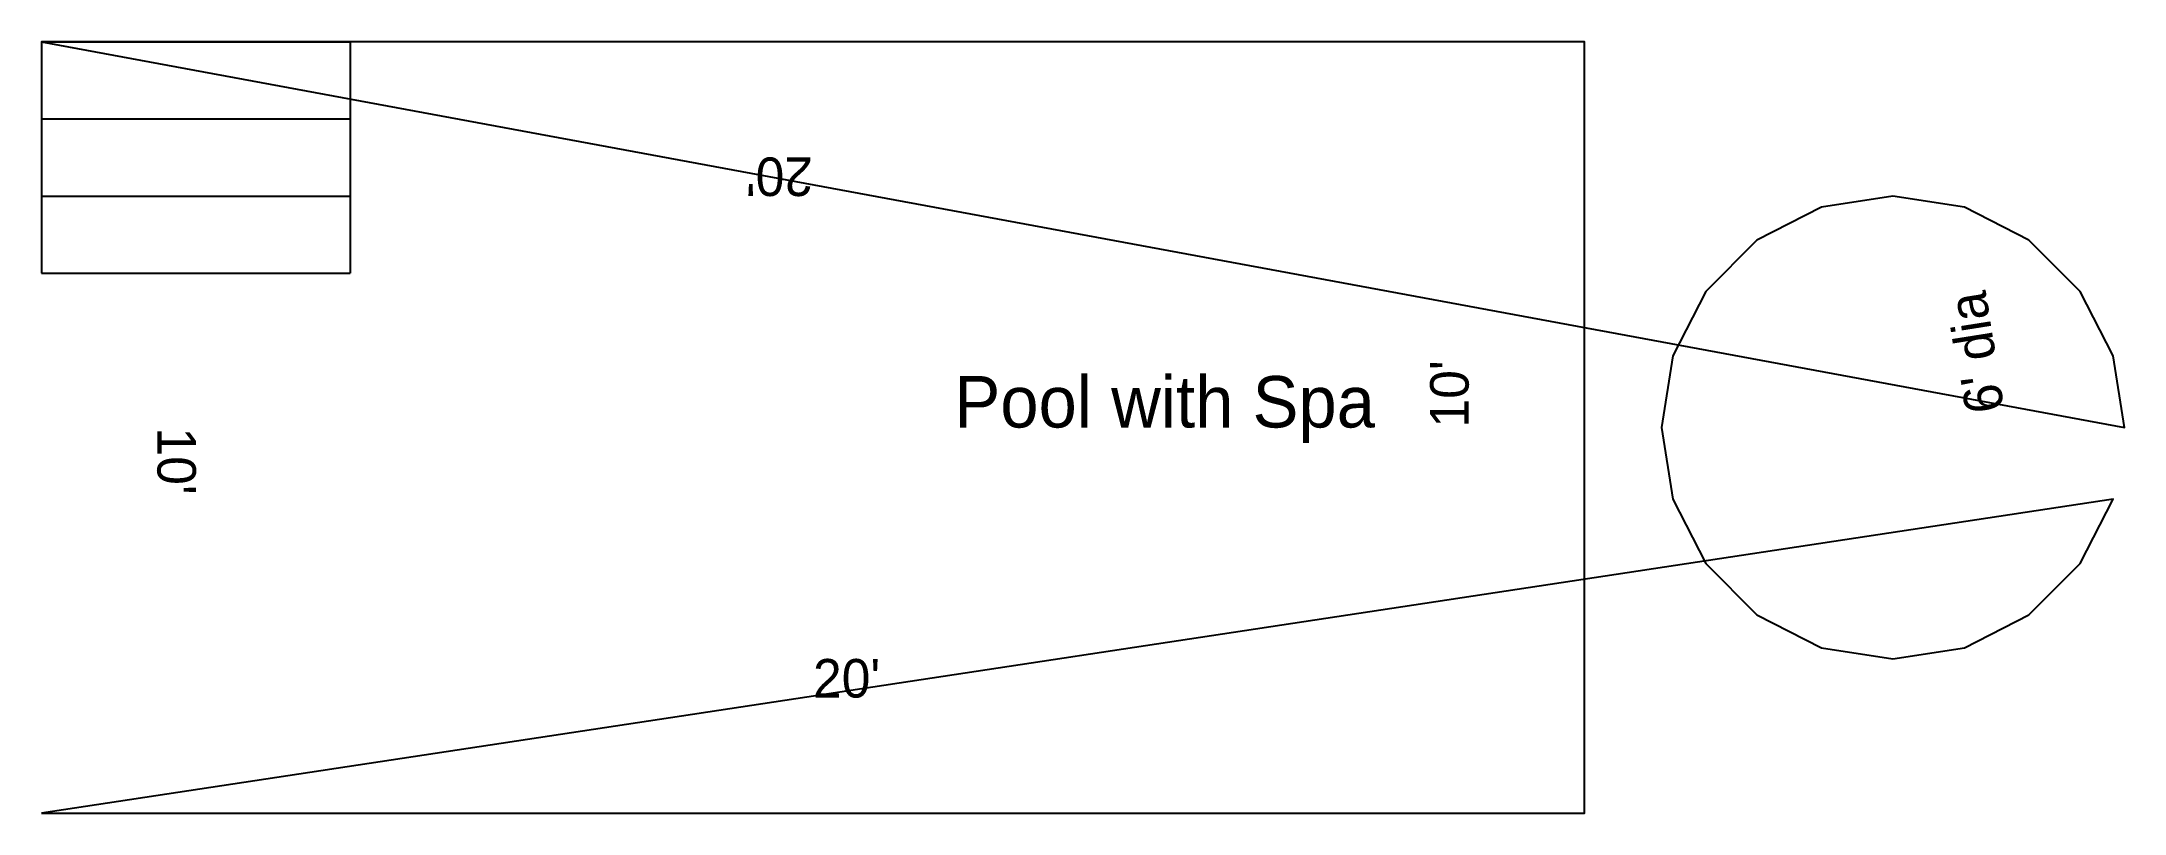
# Model space of a CAD drawing. Header units: metres. Extents: x 0 to 324, y 0 to 120.
import ezdxf

# ---------------------------------------------------------------- set-up
doc = ezdxf.new("R2010")
doc.units = ezdxf.units.M
for name, color, linetype in [('POOL_DIMENSIONS', 7, 'Continuous'), ('POOL_OUTLINE', 7, 'Continuous'), ('POOL_STAIRS', 7, 'Continuous'), ('POOL_TEXT', 7, 'Continuous')]:
    doc.layers.add(name, color=color, linetype=linetype)

msp = doc.modelspace()

# ---------------------------------------------------------------- linework, layer by layer
at = {"layer": 'POOL_OUTLINE'}
msp.add_lwpolyline([(0, 0), (240, 0), (240, 120), (0, 120), (324, 60), (322.24, 71.12), (317.12, 81.16), (309.16, 89.12), (299.12, 94.24), (288, 96), (276.88, 94.24), (266.84, 89.12), (258.88, 81.16), (253.76, 71.12), (252, 60), (253.76, 48.88), (258.88, 38.84), (266.84, 30.88), (276.88, 25.76), (288, 24), (299.12, 25.76), (309.16, 30.88), (317.12, 38.84), (322.24, 48.88)], close=True, dxfattribs=at)
at = {"layer": 'POOL_STAIRS'}
for p, q in [((0, 120), (48, 120)), ((0, 120), (0, 84)), ((48, 120), (48, 84)), ((0, 108), (48, 108)), ((0, 96), (48, 96)), ((0, 84), (48, 84))]:
    msp.add_line(p, q, dxfattribs=at)

# ---------------------------------------------------------------- texts
at = {"layer": 'POOL_DIMENSIONS'}
for s, rotation, p in [("20'", 180, (120, 102)), ("6' dia", 99, (305.34, 62.75)), ("10'", 90, (222, 60)), ("10'", -90, (18, 60))]:
    msp.add_text(s, height=6, rotation=rotation, dxfattribs=at).set_placement(p)
msp.add_text("20'", height=6, dxfattribs=at).set_placement((120, 18))
at = {"layer": 'POOL_TEXT'}
msp.add_text('Pool with Spa', height=8, dxfattribs=at).set_placement((142, 60))

doc.saveas('drawing.dxf')
